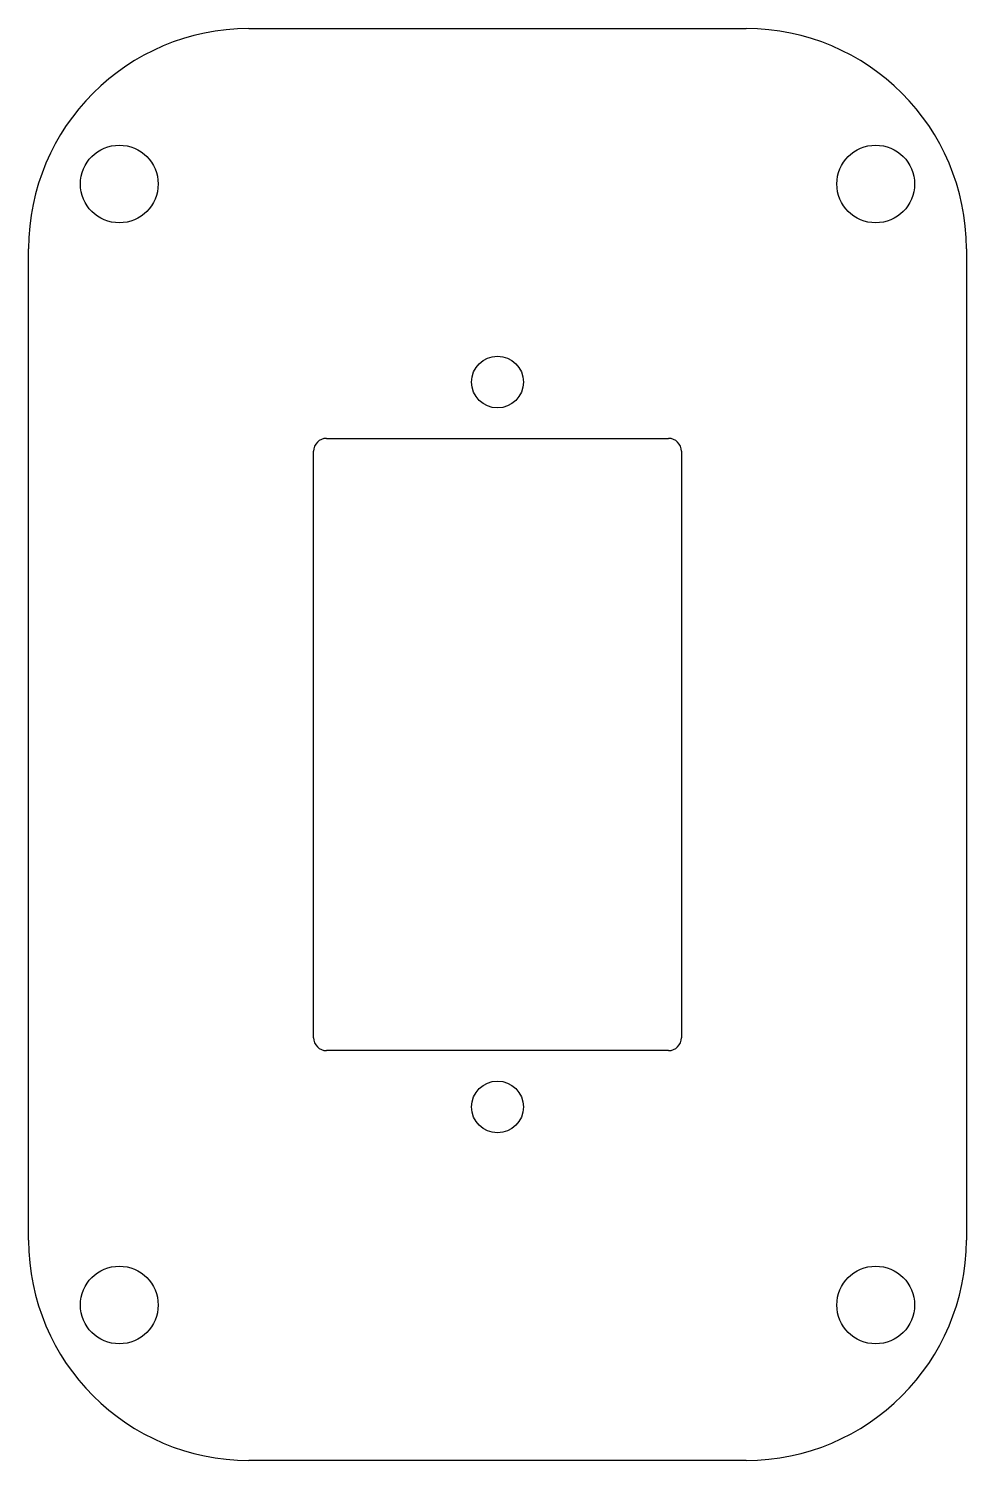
# Model space of a CAD drawing. Header units: millimetres. Extents: x 514 to 586, y -6 to 105.
import ezdxf

# ---------------------------------------------------------------- set-up
doc = ezdxf.new("R2010")
doc.units = ezdxf.units.MM
doc.header["$MEASUREMENT"] = 0
doc.layers.add('MODELSKETCH_VISIBLE', color=7, linetype='CONTINUOUS')

msp = doc.modelspace()

# ---------------------------------------------------------------- linework, layer by layer
at = {"layer": 'MODELSKETCH_VISIBLE'}
for p, q in [((530.986555, 104.618832), (569.386555, 104.618832)), ((513.986555, 11.018832), (513.986555, 87.618832)), ((586.386555, 87.618832), (586.386555, 11.018832)), ((535.986555, 26.668832), (535.986555, 71.968832)), ((536.986555, 72.968832), (563.386555, 72.968832)), ((564.386555, 71.968832), (564.386555, 26.668832)), ((563.386555, 25.668832), (536.986555, 25.668832)), ((569.386555, -5.981168), (530.986555, -5.981168))]:
    msp.add_line(p, q, dxfattribs=at)
for centre, radius in [((520.986555, 92.618832), 3), ((579.386555, 92.618832), 3), ((550.186555, 77.318832), 2), ((550.186555, 21.318832), 2), ((520.986555, 6.018832), 3), ((579.386555, 6.018832), 3)]:
    msp.add_circle(centre, radius, dxfattribs=at)
for centre, radius, start, end in [((530.986555, 87.618832), 17, 90, 180), ((569.386555, 87.618832), 17, 0, 90), ((536.986555, 71.968832), 1, 90, 180), ((563.386555, 71.968832), 1, 0, 90), ((536.986555, 26.668832), 1, 180, 270), ((563.386555, 26.668832), 1, 270, 0), ((530.986555, 11.018832), 17, 180, 270), ((569.386555, 11.018832), 17, 270, 0)]:
    msp.add_arc(centre, radius, start, end, dxfattribs=at)

doc.saveas('drawing.dxf')
